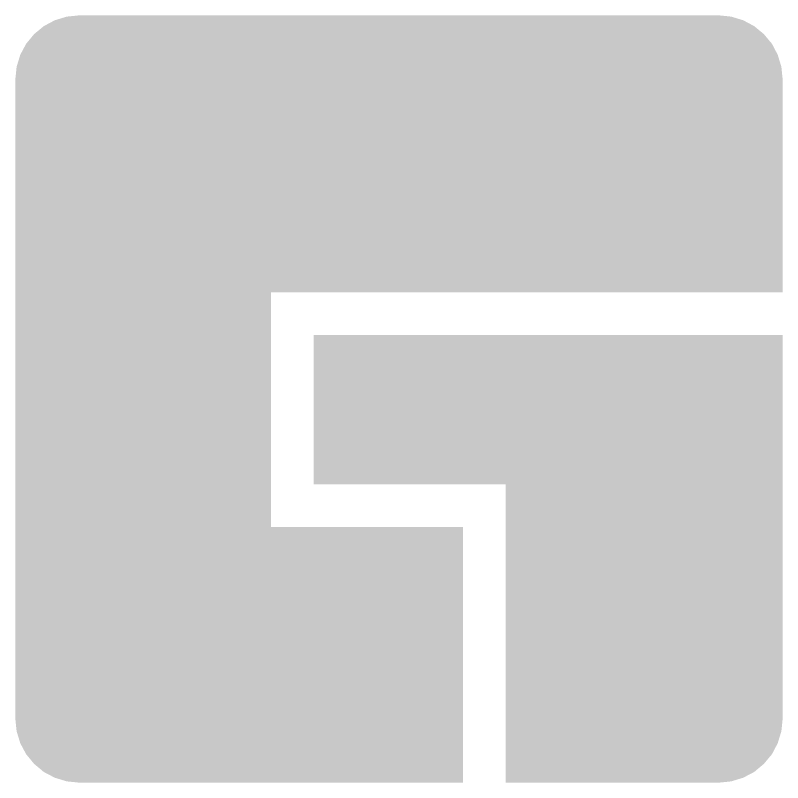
# Model space of a CAD drawing. Extents: x -8 to 142, y 0 to 126.
# Drawn here: x 93.3 to 100.61, y 61.34 to 68.66 of the extents above; entities that cross this region are included whole.
import ezdxf

# ---------------------------------------------------------------- set-up
doc = ezdxf.new("R2010")
doc.units = 0
doc.layers.add('02_ASSY1_GBR', color=6, linetype='CONTINUOUS')

msp = doc.modelspace()

# ---------------------------------------------------------------- linework, layer by layer
at = {"layer": '02_ASSY1_GBR'}
for points in [[(93.674018, 68.613004), (93.78899, 68.647996), (100.23699, 68.613004), (100.122008, 68.647996)], [(93.78899, 68.647996), (93.789048, 68.648002), (100.122008, 68.647996), (100.121988, 68.648002)], [(93.789048, 68.648002), (93.908008, 68.66), (100.121988, 68.648002), (100.004006, 68.66)], [(93.47701, 68.48101), (93.568992, 68.556994), (100.433984, 68.48101), (100.342004, 68.556994)], [(93.568992, 68.556994), (93.569014, 68.557006), (100.342004, 68.556994), (100.341988, 68.557006)], [(93.569014, 68.557006), (93.673992, 68.612996), (100.341988, 68.557006), (100.237006, 68.612996)], [(93.673992, 68.612996), (93.674018, 68.613004), (100.237006, 68.612996), (100.23699, 68.613004)], [(93.40101, 68.389008), (93.47699, 68.480988), (100.510994, 68.389008), (100.43401, 68.480988)], [(93.47699, 68.480988), (93.47701, 68.48101), (100.43401, 68.480988), (100.433984, 68.48101)], [(93.345006, 68.28401), (93.400994, 68.388988), (100.565998, 68.28401), (100.511006, 68.388988)], [(93.400994, 68.388988), (93.40101, 68.389008), (100.511006, 68.388988), (100.510994, 68.389008)], [(93.310004, 68.16901), (93.344996, 68.28399), (100.600996, 68.16901), (100.566006, 68.28399)], [(93.344996, 68.28399), (93.345006, 68.28401), (100.566006, 68.28399), (100.565998, 68.28401)], [(93.298, 68.050006), (93.309998, 68.168988), (100.613, 68.050006), (100.601, 68.168988)], [(93.309998, 68.168988), (93.310004, 68.16901), (100.601, 68.168988), (100.600996, 68.16901)], [(93.298, 68.049992), (93.298, 68.050006), (100.613, 68.049992), (100.613, 68.050006)], [(93.298, 66.018054), (93.298, 68.049992), (100.61298, 66.018054), (100.613, 68.049992)], [(93.298, 66.018), (93.298, 66.018054), (100.612926, 66.018), (100.61298, 66.018054)], [(93.298, 66.01798), (93.298, 66.018), (95.736128, 66.01798), (100.612926, 66.018)], [(93.298, 66.017852), (93.298, 66.01798), (95.736, 66.017852), (95.736128, 66.01798)], [(93.298, 63.783128), (93.298, 66.017852), (95.73602, 63.783128), (95.736, 66.017852)], [(96.14302, 65.611946), (96.143054, 65.61198), (100.61298, 65.611946), (100.612946, 65.61198)], [(96.14302, 65.611926), (96.14302, 65.611946), (100.613, 65.611926), (100.61298, 65.611946)], [(96.14302, 64.190054), (96.14302, 65.611926), (100.613, 64.190054), (100.613, 65.611926)], [(96.143054, 65.61198), (96.143074, 65.612), (100.612946, 65.61198), (96.143074, 65.612)], [(96.143074, 64.19), (96.14302, 64.190054), (100.613, 64.19), (100.613, 64.190054)], [(97.97198, 64.189872), (97.971852, 64.19), (100.613, 64.189872), (100.613, 64.19)], [(97.971996, 61.953994), (97.97198, 64.189872), (100.613, 61.953994), (100.613, 64.189872)], [(93.298, 63.783), (93.298, 63.783128), (95.736148, 63.783), (95.73602, 63.783128)], [(93.298, 63.78298), (93.298, 63.783), (97.564946, 63.78298), (95.736148, 63.783)], [(93.298, 63.782926), (93.298, 63.78298), (97.565, 63.782926), (97.564946, 63.78298)], [(93.298, 61.954006), (93.298, 63.782926), (97.564984, 61.954006), (97.565, 63.782926)], [(93.309998, 61.836016), (93.298, 61.954006), (97.564984, 61.836016), (97.564984, 61.954006)], [(97.971998, 61.835986), (97.971996, 61.953994), (100.600996, 61.835986), (100.613, 61.953994)], [(93.344994, 61.721014), (93.309998, 61.836016), (97.564982, 61.721014), (97.564984, 61.836016)], [(97.971998, 61.720986), (97.971998, 61.835986), (100.565996, 61.720986), (100.600996, 61.835986)], [(93.400992, 61.616014), (93.344994, 61.721014), (97.564982, 61.616014), (97.564982, 61.721014)], [(97.972, 61.61599), (97.971998, 61.720986), (100.510992, 61.61599), (100.565996, 61.720986)], [(93.476992, 61.52401), (93.400992, 61.616014), (97.56498, 61.52401), (97.564982, 61.616014)], [(97.972, 61.52399), (97.972, 61.61599), (100.43399, 61.52399), (100.510992, 61.61599)], [(93.56899, 61.447008), (93.476992, 61.52401), (97.56498, 61.447008), (97.56498, 61.52401)], [(97.972, 61.44699), (97.972, 61.52399), (100.341986, 61.44699), (100.43399, 61.52399)], [(93.673986, 61.392004), (93.56899, 61.447008), (97.56498, 61.392004), (97.56498, 61.447008)], [(97.972, 61.391994), (97.972, 61.44699), (100.236988, 61.391994), (100.341986, 61.44699)], [(93.788986, 61.357004), (93.673986, 61.392004), (97.56498, 61.357004), (97.56498, 61.392004)], [(97.972, 61.356998), (97.972, 61.391994), (100.121984, 61.356998), (100.236988, 61.391994)], [(93.90746, 61.345054), (93.788986, 61.357004), (97.56498, 61.345054), (97.56498, 61.357004)], [(93.907994, 61.345), (93.90746, 61.345054), (97.564926, 61.345), (97.56498, 61.345054)], [(97.972, 61.345074), (97.972, 61.356998), (100.004718, 61.345074), (100.121984, 61.356998)], [(97.972054, 61.34502), (97.972, 61.345074), (100.004188, 61.34502), (100.004718, 61.345074)], [(100.003992, 61.345), (97.972054, 61.34502), (100.003992, 61.345), (100.004188, 61.34502)]]:
    msp.add_solid(points, dxfattribs=at)

doc.saveas('drawing.dxf')
